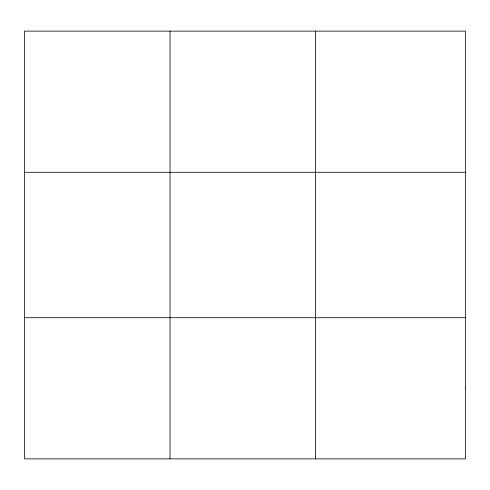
<?xml version="1.0" encoding="UTF-8"?>
<svg xmlns="http://www.w3.org/2000/svg" width="490" height="490" viewBox="0 0 490 490"><rect width="100%" height="100%" fill="white"/><g stroke="black" fill="none" stroke-linecap="round" stroke-linejoin="round"><path stroke-width="0.73" d="M170.03 458.873L170.03 31.127M315.56 458.873L315.56 31.127M24.5 172.284L465.5 172.284M24.5 317.716L465.5 317.716M465.5 388.294L465.5 458.873L24.5 458.873L24.5 31.127L465.5 31.127L465.5 388.294"/></g></svg>
